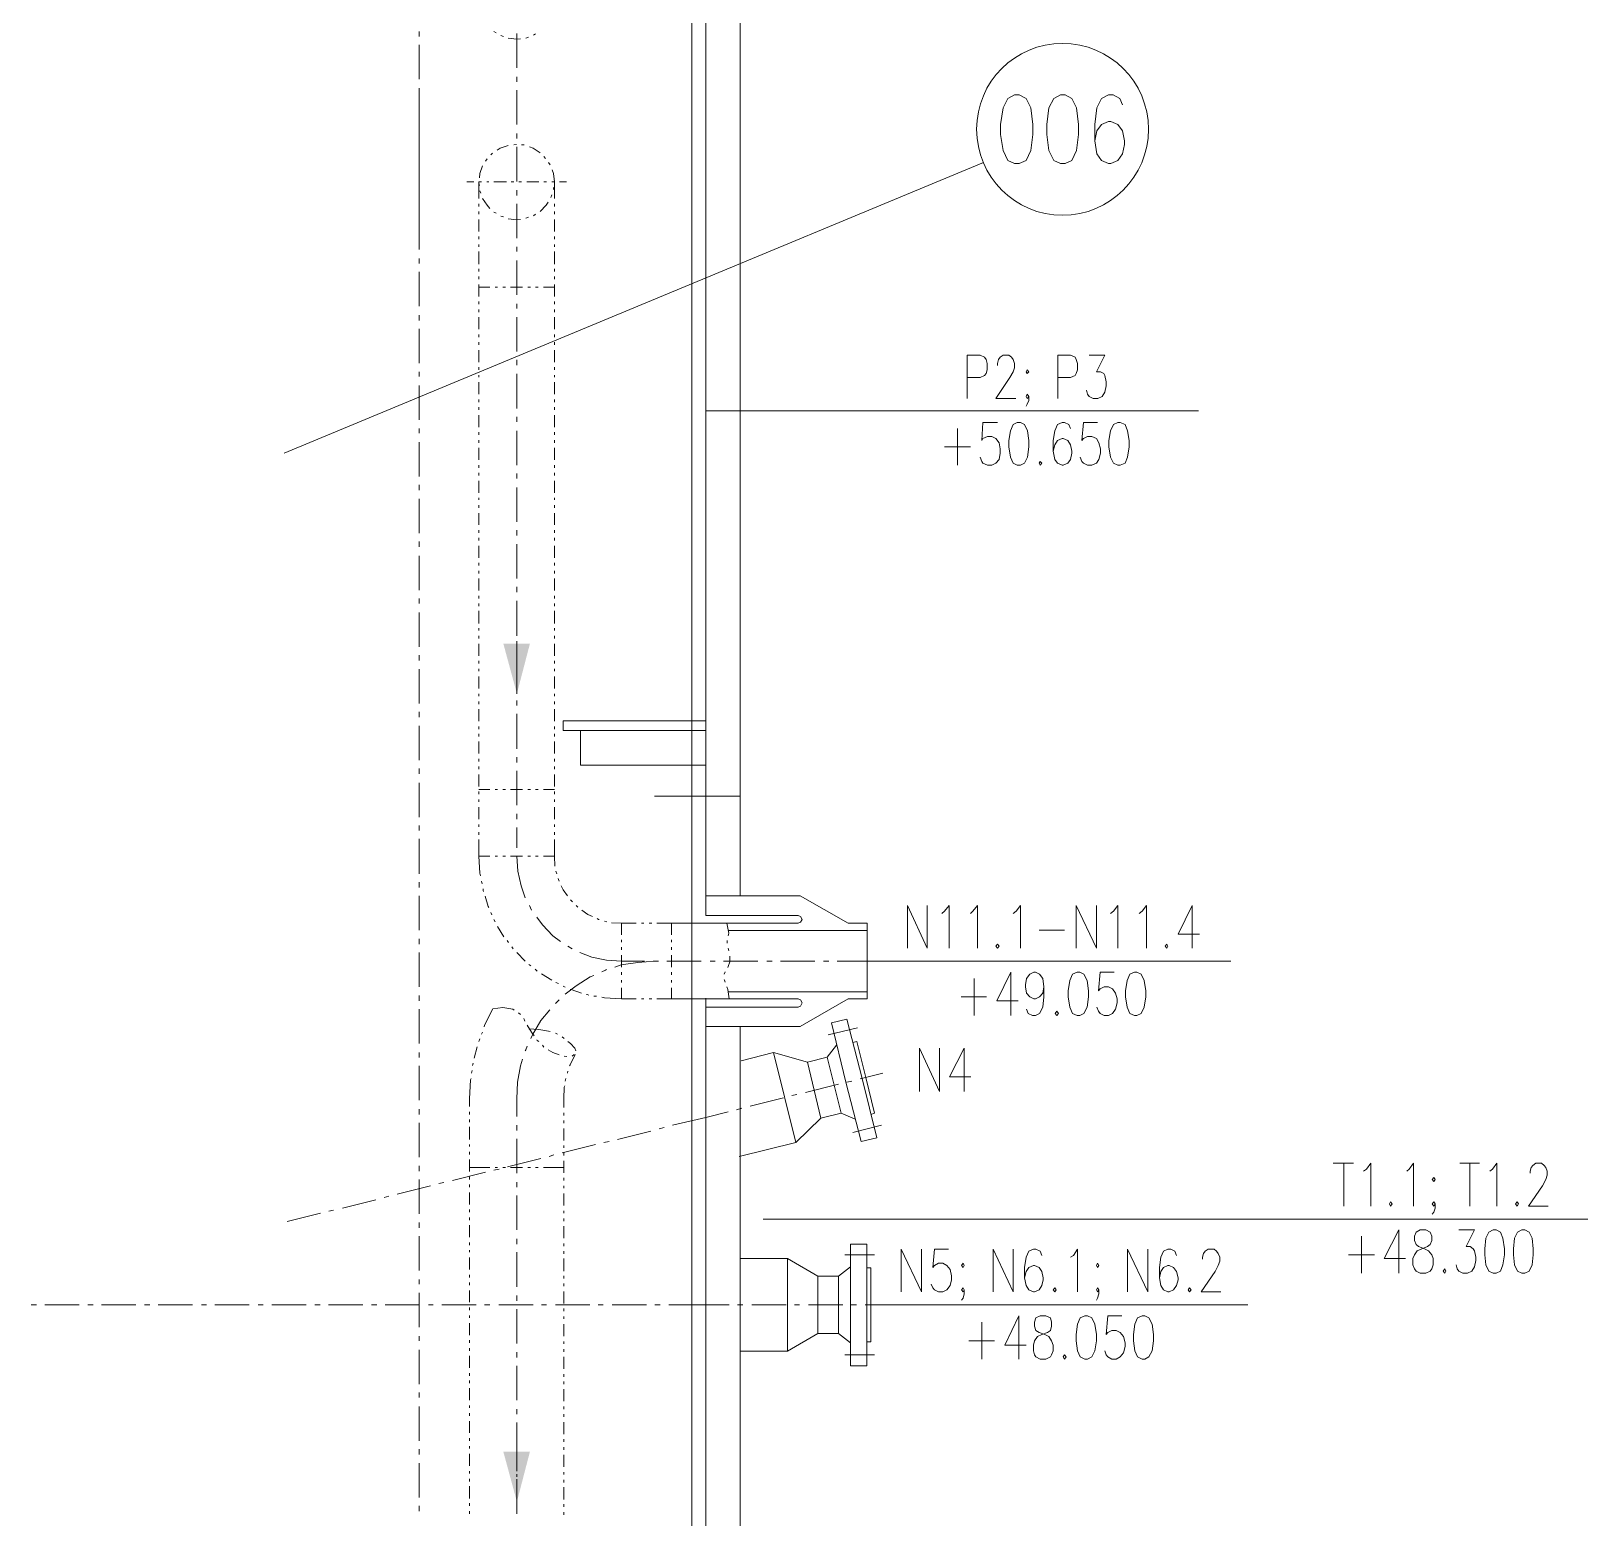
# Model space of a CAD drawing. Header units: millimetres. Extents: x 0 to 588, y 0 to 874.
# Drawn here: x 133.4 to 196.7, y 226 to 286.4 of the extents above; entities that cross this region are included whole.
import ezdxf

# ---------------------------------------------------------------- set-up
doc = ezdxf.new("R2010")
doc.units = ezdxf.units.MM
doc.layers.get('0').update_dxf_attribs({"lineweight": 18})

msp = doc.modelspace()

# ---------------------------------------------------------------- hatches: boundary and pattern name
for points in [[(153.12, 259.503), (152.569, 261.535), (153.649, 261.535)], [(153.12, 226.653), (152.569, 228.685), (153.649, 228.685)]]:
    msp.add_hatch(color=0).paths.add_polyline_path(points, flags=0)

# ---------------------------------------------------------------- linework, layer by layer
at = {"color": 0, "lineweight": 0}
for points in [[(160.232, 197.21), (160.232, 381.106)], [(160.803, 250.486), (160.803, 353.716)], [(162.2, 251.291), (162.2, 353.081)], [(149.14, 286.216), (149.14, 286.427)], [(152.188, 286.427), (152.273, 286.364)], [(152.464, 286.258), (152.569, 286.216)], [(152.76, 286.152), (153.12, 286.11), (153.268, 286.131)], [(153.12, 286.343), (153.12, 284.946)], [(153.48, 286.152), (153.585, 286.195)], [(153.797, 286.279), (153.882, 286.322)], [(149.14, 284.48), (149.14, 285.877)], [(153.12, 284.586), (153.12, 284.374)], [(149.14, 283.909), (149.14, 284.12)], [(149.14, 283.951), (149.14, 278.13)], [(149.14, 282.173), (149.14, 283.57)], [(153.12, 284.036), (153.12, 282.639)], [(177.737, 283.443), (177.631, 283.697), (177.356, 283.845), (177.165, 283.845), (176.89, 283.697), (176.699, 283.316), (176.615, 282.639), (176.615, 281.982), (176.699, 281.453), (176.89, 281.178), (177.165, 281.051), (177.271, 281.051), (177.546, 281.178), (177.737, 281.453), (177.821, 281.834), (177.821, 281.982), (177.737, 282.385), (177.546, 282.639), (177.271, 282.765), (177.165, 282.765), (176.89, 282.639), (176.699, 282.385), (176.615, 281.982)], [(153.12, 282.279), (153.12, 282.067)], [(149.14, 281.601), (149.14, 281.813)], [(152.76, 281.792), (152.442, 281.686), (152.315, 281.601)], [(153.099, 281.834), (152.993, 281.813)], [(153.12, 281.728), (153.12, 280.331)], [(153.416, 281.813), (153.31, 281.813)], [(154.072, 281.495), (153.776, 281.686), (153.628, 281.728)], [(143.658, 269.282), (172.085, 281.093)], [(149.14, 279.866), (149.14, 281.263)], [(151.913, 281.241), (151.85, 281.157)], [(152.125, 281.474), (152.061, 281.411)], [(154.284, 281.263), (154.22, 281.347)], [(154.474, 281.009), (154.411, 281.093)], [(151.723, 280.966), (151.617, 280.649), (151.596, 280.479)], [(154.644, 280.31), (154.601, 280.649), (154.559, 280.797)], [(151.088, 280.31), (151.363, 280.31)], [(151.575, 280.31), (151.68, 280.31)], [(151.575, 280.31), (151.575, 279.633)], [(151.575, 280.268), (151.596, 280.162)], [(151.617, 279.95), (151.659, 279.844)], [(151.892, 280.31), (151.977, 280.31)], [(152.188, 280.31), (152.696, 280.31)], [(152.887, 280.31), (152.993, 280.31)], [(153.12, 279.971), (153.12, 279.76)], [(153.204, 280.31), (153.31, 280.31)], [(153.522, 280.31), (154.009, 280.31)], [(154.22, 280.31), (154.326, 280.31)], [(154.495, 279.675), (154.538, 279.781)], [(154.538, 280.31), (154.644, 280.31)], [(154.601, 279.993), (154.623, 280.099)], [(154.644, 280.31), (154.665, 280.31)], [(154.644, 280.31), (154.644, 279.633)], [(154.855, 280.31), (155.131, 280.31)], [(149.14, 279.294), (149.14, 279.506)], [(151.575, 279.421), (151.575, 279.315)], [(151.575, 279.104), (151.575, 278.998)], [(151.723, 279.633), (151.913, 279.358), (152.019, 279.231)], [(153.12, 279.421), (153.12, 278.024)], [(154.072, 279.104), (154.305, 279.358), (154.39, 279.485)], [(154.644, 279.421), (154.644, 279.315)], [(154.644, 279.104), (154.644, 278.998)], [(149.14, 277.558), (149.14, 278.955)], [(151.575, 278.786), (151.575, 278.299)], [(152.188, 279.082), (152.273, 279.04)], [(152.464, 278.913), (152.569, 278.892)], [(152.76, 278.807), (153.12, 278.765), (153.268, 278.786)], [(153.48, 278.829), (153.585, 278.871)], [(153.797, 278.934), (153.882, 278.998)], [(154.644, 278.786), (154.644, 278.299)], [(151.575, 278.088), (151.575, 277.982)], [(154.644, 278.088), (154.644, 277.982)], [(151.575, 277.77), (151.575, 277.664)], [(151.575, 277.474), (151.575, 276.966)], [(153.12, 277.664), (153.12, 277.474)], [(154.644, 277.77), (154.644, 277.664)], [(154.644, 277.474), (154.644, 276.966)], [(149.14, 276.987), (149.14, 277.199)], [(149.14, 275.251), (149.14, 276.648)], [(151.575, 276.775), (151.575, 276.67)], [(153.12, 277.114), (153.12, 275.717)], [(154.644, 276.775), (154.644, 276.67)], [(151.575, 276.458), (151.575, 276.352)], [(151.575, 276.14), (151.575, 275.654)], [(151.575, 276.034), (152.019, 276.034)], [(152.231, 276.034), (152.337, 276.034)], [(152.548, 276.034), (152.654, 276.034)], [(152.866, 276.034), (153.352, 276.034)], [(153.564, 276.034), (153.67, 276.034)], [(153.882, 276.034), (153.988, 276.034)], [(154.199, 276.034), (154.644, 276.034)], [(154.644, 276.458), (154.644, 276.352)], [(154.644, 276.14), (154.644, 275.654)], [(151.575, 275.442), (151.575, 275.336)], [(153.12, 275.357), (153.12, 275.167)], [(154.644, 275.442), (154.644, 275.336)], [(149.14, 274.68), (149.14, 274.892)], [(151.575, 275.124), (151.575, 275.019)], [(151.575, 274.807), (151.575, 274.32)], [(153.12, 274.807), (153.12, 273.41)], [(154.644, 275.124), (154.644, 275.019)], [(154.644, 274.807), (154.644, 274.32)], [(149.14, 272.944), (149.14, 274.341)], [(151.575, 274.108), (151.575, 274.002)], [(154.644, 274.108), (154.644, 274.002)], [(151.575, 273.791), (151.575, 273.685)], [(151.575, 273.473), (151.575, 272.986)], [(154.644, 273.791), (154.644, 273.685)], [(154.644, 273.473), (154.644, 272.986)], [(151.575, 272.775), (151.575, 272.669)], [(153.12, 273.071), (153.12, 272.86)], [(154.644, 272.775), (154.644, 272.669)], [(171.429, 271.505), (171.429, 273.262), (171.958, 273.262), (172.127, 273.177), (172.191, 273.092), (172.233, 272.923), (172.233, 272.669), (172.191, 272.521), (172.127, 272.436), (171.958, 272.351), (171.429, 272.351)], [(172.656, 272.838), (172.656, 272.923), (172.699, 273.092), (172.762, 273.177), (172.889, 273.262), (173.122, 273.262), (173.228, 273.177), (173.292, 273.092), (173.355, 272.923), (173.355, 272.754), (173.292, 272.584), (173.165, 272.351), (172.593, 271.505), (173.397, 271.505)], [(175.112, 271.505), (175.112, 273.262), (175.62, 273.262), (175.81, 273.177), (175.853, 273.092), (175.916, 272.923), (175.916, 272.669), (175.853, 272.521), (175.81, 272.436), (175.62, 272.351), (175.112, 272.351)], [(176.382, 273.262), (177.017, 273.262), (176.678, 272.584), (176.847, 272.584), (176.975, 272.521), (177.017, 272.436), (177.08, 272.182), (177.08, 272.013), (177.017, 271.759), (176.911, 271.589), (176.742, 271.505), (176.551, 271.505), (176.382, 271.589), (176.318, 271.674), (176.276, 271.844)], [(149.14, 272.394), (149.14, 272.584)], [(151.575, 272.457), (151.575, 272.373)], [(151.575, 272.161), (151.575, 271.674)], [(153.12, 272.5), (153.12, 271.103)], [(154.644, 272.457), (154.644, 272.373)], [(154.644, 272.161), (154.644, 271.674)], [(149.14, 270.637), (149.14, 272.034)], [(173.927, 271.589), (173.863, 271.505), (173.821, 271.589), (173.863, 271.674), (173.927, 271.589), (173.927, 271.42), (173.863, 271.272), (173.821, 271.187)], [(151.575, 271.462), (151.575, 271.357)], [(151.575, 271.145), (151.575, 271.039)], [(154.644, 271.462), (154.644, 271.357)], [(154.644, 271.145), (154.644, 271.039)], [(180.827, 270.997), (160.803, 270.997)], [(149.14, 270.087), (149.14, 270.277)], [(151.575, 270.827), (151.575, 270.341)], [(153.12, 270.764), (153.12, 270.552)], [(154.644, 270.827), (154.644, 270.341)], [(171.027, 270.277), (171.027, 268.796)], [(172.656, 270.531), (172.064, 270.531), (172.022, 269.79), (172.064, 269.875), (172.254, 269.96), (172.424, 269.96), (172.593, 269.875), (172.72, 269.706), (172.762, 269.452), (172.762, 269.282), (172.72, 269.028), (172.593, 268.88), (172.424, 268.796), (172.254, 268.796), (172.064, 268.88), (172.022, 268.944), (171.958, 269.113)], [(175.62, 270.277), (175.556, 270.447), (175.387, 270.531), (175.281, 270.531), (175.091, 270.447), (174.985, 270.192), (174.921, 269.79), (174.921, 269.367), (174.985, 269.028), (175.091, 268.88), (175.281, 268.796), (175.323, 268.796), (175.514, 268.88), (175.62, 269.028), (175.683, 269.282), (175.683, 269.367), (175.62, 269.621), (175.514, 269.79), (175.323, 269.875), (175.281, 269.875), (175.091, 269.79), (174.985, 269.621), (174.921, 269.367)], [(176.72, 270.531), (176.149, 270.531), (176.085, 269.79), (176.149, 269.875), (176.318, 269.96), (176.488, 269.96), (176.678, 269.875), (176.784, 269.706), (176.847, 269.452), (176.847, 269.282), (176.784, 269.028), (176.678, 268.88), (176.488, 268.796), (176.318, 268.796), (176.149, 268.88), (176.085, 268.944), (176.022, 269.113)], [(149.14, 268.33), (149.14, 269.727)], [(151.575, 270.129), (151.575, 270.023)], [(151.575, 269.812), (151.575, 269.706)], [(153.12, 270.192), (153.12, 268.796)], [(154.644, 270.129), (154.644, 270.023)], [(154.644, 269.812), (154.644, 269.706)], [(151.575, 269.494), (151.575, 269.007)], [(154.644, 269.494), (154.644, 269.007)], [(170.498, 269.536), (171.556, 269.536)], [(151.575, 268.796), (151.575, 268.69)], [(151.575, 268.478), (151.575, 268.372)], [(153.12, 268.457), (153.12, 268.245)], [(154.644, 268.796), (154.644, 268.69)], [(154.644, 268.478), (154.644, 268.372)], [(149.14, 267.779), (149.14, 267.991)], [(151.575, 268.161), (151.575, 267.674)], [(153.12, 267.885), (153.12, 266.488)], [(154.644, 268.161), (154.644, 267.674)], [(149.14, 266.023), (149.14, 267.42)], [(151.575, 267.462), (151.575, 267.377)], [(151.575, 267.166), (151.575, 267.06)], [(154.644, 267.462), (154.644, 267.377)], [(154.644, 267.166), (154.644, 267.06)], [(151.575, 266.848), (151.575, 266.361)], [(154.644, 266.848), (154.644, 266.361)], [(151.575, 266.15), (151.575, 266.044)], [(151.575, 265.832), (151.575, 265.726)], [(153.12, 266.15), (153.12, 265.938)], [(154.644, 266.15), (154.644, 266.044)], [(154.644, 265.832), (154.644, 265.726)], [(149.14, 265.472), (149.14, 265.684)], [(151.575, 265.515), (151.575, 265.028)], [(153.12, 265.578), (153.12, 264.181)], [(154.644, 265.515), (154.644, 265.028)], [(149.14, 263.716), (149.14, 265.113)], [(151.575, 264.816), (151.575, 264.71)], [(154.644, 264.816), (154.644, 264.71)], [(151.575, 264.499), (151.575, 264.393)], [(151.575, 264.181), (151.575, 263.694)], [(154.644, 264.499), (154.644, 264.393)], [(154.644, 264.181), (154.644, 263.694)], [(149.14, 263.165), (149.14, 263.377)], [(151.575, 263.483), (151.575, 263.377)], [(153.12, 263.842), (153.12, 263.631)], [(154.644, 263.483), (154.644, 263.377)], [(149.14, 261.408), (149.14, 262.805)], [(151.575, 263.165), (151.575, 263.059)], [(151.575, 262.869), (151.575, 262.361)], [(153.12, 263.271), (153.12, 261.874)], [(153.12, 262.657), (153.12, 262.17)], [(154.644, 263.165), (154.644, 263.059)], [(154.644, 262.869), (154.644, 262.361)], [(151.575, 262.17), (151.575, 262.065)], [(154.644, 262.17), (154.644, 262.065)], [(151.575, 261.853), (151.575, 261.747)], [(151.575, 261.535), (151.575, 261.048)], [(153.12, 261.959), (153.12, 261.853)], [(153.12, 261.641), (153.12, 261.535)], [(153.12, 261.535), (153.12, 261.324)], [(154.644, 261.853), (154.644, 261.747)], [(154.644, 261.535), (154.644, 261.048)], [(149.14, 260.858), (149.14, 261.07)], [(151.575, 260.837), (151.575, 260.731)], [(153.12, 261.324), (153.12, 260.837)], [(153.12, 260.964), (153.12, 259.567)], [(154.644, 260.837), (154.644, 260.731)], [(149.14, 259.101), (149.14, 260.498)], [(151.575, 260.519), (151.575, 260.413)], [(151.575, 260.202), (151.575, 259.715)], [(153.12, 260.625), (153.12, 260.519)], [(153.12, 260.308), (153.12, 260.202)], [(154.644, 260.519), (154.644, 260.413)], [(154.644, 260.202), (154.644, 259.715)], [(151.575, 259.503), (151.575, 259.397)], [(153.12, 259.99), (153.12, 259.503)], [(154.644, 259.503), (154.644, 259.397)], [(151.575, 259.186), (151.575, 259.08)], [(151.575, 258.868), (151.575, 258.382)], [(153.12, 259.228), (153.12, 259.017)], [(154.644, 259.186), (154.644, 259.08)], [(154.644, 258.868), (154.644, 258.382)], [(149.14, 258.551), (149.14, 258.762)], [(153.12, 258.678), (153.12, 257.26)], [(155.004, 258), (155.004, 258.403)], [(155.004, 258.403), (160.803, 258.403)], [(149.14, 256.794), (149.14, 258.191)], [(151.575, 258.17), (151.575, 258.064)], [(151.575, 257.873), (151.575, 257.768)], [(154.644, 258.17), (154.644, 258.064)], [(154.644, 257.873), (154.644, 257.768)], [(160.803, 258), (155.004, 258)], [(155.702, 256.603), (155.702, 258)], [(151.575, 257.556), (151.575, 257.069)], [(154.644, 257.556), (154.644, 257.069)], [(149.14, 256.244), (149.14, 256.455)], [(151.575, 256.858), (151.575, 256.752)], [(151.575, 256.54), (151.575, 256.434)], [(153.12, 256.921), (153.12, 256.709)], [(153.12, 256.371), (153.12, 254.974)], [(154.644, 256.858), (154.644, 256.752)], [(154.644, 256.54), (154.644, 256.434)], [(160.803, 256.603), (155.702, 256.603)], [(149.14, 254.487), (149.14, 255.884)], [(151.575, 256.223), (151.575, 255.736)], [(154.644, 256.223), (154.644, 255.736)], [(151.575, 255.609), (152.019, 255.609)], [(151.575, 255.524), (151.575, 255.418)], [(151.575, 255.207), (151.575, 255.101)], [(152.231, 255.609), (152.337, 255.609)], [(152.548, 255.609), (152.654, 255.609)], [(152.866, 255.609), (153.352, 255.609)], [(153.564, 255.609), (153.67, 255.609)], [(153.882, 255.609), (153.988, 255.609)], [(154.199, 255.609), (154.644, 255.609)], [(154.644, 255.524), (154.644, 255.418)], [(154.644, 255.207), (154.644, 255.101)], [(162.2, 255.333), (158.708, 255.333)], [(151.575, 254.889), (151.575, 254.402)], [(153.12, 254.614), (153.12, 254.402)], [(154.644, 254.889), (154.644, 254.402)], [(149.14, 253.936), (149.14, 254.148)], [(151.575, 254.19), (151.575, 254.085)], [(151.575, 253.873), (151.575, 253.767)], [(153.12, 254.064), (153.12, 253.238)], [(154.644, 254.19), (154.644, 254.085)], [(154.644, 253.873), (154.644, 253.767)], [(149.14, 252.18), (149.14, 253.598)], [(151.575, 253.577), (151.575, 252.899)], [(154.644, 253.577), (154.644, 252.899)], [(151.575, 252.899), (151.617, 252.201), (151.638, 252.095)], [(152.019, 252.899), (151.575, 252.899)], [(152.337, 252.899), (152.231, 252.899)], [(152.654, 252.899), (152.548, 252.899)], [(153.352, 252.899), (152.866, 252.899)], [(153.12, 252.899), (153.162, 252.286), (153.289, 251.693), (153.458, 251.206)], [(153.67, 252.899), (153.564, 252.899)], [(153.988, 252.899), (153.882, 252.899)], [(154.644, 252.899), (154.199, 252.899)], [(154.644, 252.899), (154.665, 252.497)], [(154.707, 252.286), (154.75, 252.18)], [(154.792, 251.989), (154.813, 251.947), (154.834, 251.883)], [(149.14, 251.629), (149.14, 251.841)], [(149.14, 249.894), (149.14, 251.291)], [(151.68, 251.883), (151.702, 251.778)], [(151.744, 251.566), (151.744, 251.502), (151.765, 251.46)], [(151.828, 251.269), (151.956, 250.846), (151.977, 250.804)], [(154.919, 251.693), (155.004, 251.524), (155.173, 251.291)], [(160.803, 251.291), (164.634, 251.291)], [(164.634, 251.291), (166.582, 250.169), (167.365, 250.169), (167.365, 247.1)], [(153.628, 250.888), (153.712, 250.698)], [(155.3, 251.121), (155.385, 251.037)], [(155.533, 250.888), (155.596, 250.825)], [(155.766, 250.698), (155.998, 250.529), (156.189, 250.444)], [(168.995, 249.153), (168.995, 250.888), (169.799, 249.153), (169.799, 250.888)], [(170.392, 250.571), (170.498, 250.656), (170.688, 250.888), (170.688, 249.153)], [(171.556, 250.571), (171.662, 250.656), (171.852, 250.888), (171.852, 249.153)], [(173.292, 250.571), (173.418, 250.656), (173.588, 250.888), (173.588, 249.153)], [(175.853, 249.153), (175.853, 250.888), (176.678, 249.153), (176.678, 250.888)], [(177.25, 250.571), (177.377, 250.656), (177.546, 250.888), (177.546, 249.153)], [(178.414, 250.571), (178.541, 250.656), (178.71, 250.888), (178.71, 249.153)], [(180.573, 250.888), (180.001, 249.724), (180.869, 249.724)], [(180.573, 250.888), (180.573, 249.153)], [(152.061, 250.613), (152.104, 250.507)], [(152.188, 250.317), (152.231, 250.232)], [(152.337, 250.042), (152.59, 249.619)], [(153.924, 250.423), (154.157, 250.105), (154.58, 249.661), (154.898, 249.428)], [(156.379, 250.359), (156.443, 250.317), (156.464, 250.317)], [(156.676, 250.254), (156.781, 250.232)], [(156.972, 250.19), (157.374, 250.169)], [(157.374, 250.169), (157.374, 249.703)], [(157.374, 250.169), (157.967, 250.169)], [(158.179, 250.169), (158.284, 250.169)], [(158.496, 250.169), (158.602, 250.169)], [(158.814, 250.169), (159.406, 250.169)], [(159.406, 250.169), (159.406, 249.703)], [(159.406, 250.169), (164.55, 250.169)], [(164.55, 250.169), (164.655, 250.211), (164.719, 250.317), (164.655, 250.444), (164.55, 250.486), (160.803, 250.486)], [(161.65, 250.169), (161.734, 249.767), (161.713, 249.661)], [(149.14, 249.322), (149.14, 249.534)], [(152.718, 249.47), (152.781, 249.386)], [(157.374, 249.492), (157.374, 249.407)], [(159.406, 249.492), (159.406, 249.407)], [(161.671, 249.47), (161.671, 249.364)], [(161.713, 249.873), (167.365, 249.873)], [(174.35, 249.894), (175.387, 249.894)], [(149.14, 247.587), (149.14, 248.983)], [(152.908, 249.216), (152.971, 249.132)], [(153.12, 248.983), (153.458, 248.624)], [(155.194, 249.238), (155.363, 249.132)], [(155.681, 248.983), (156.168, 248.793), (156.76, 248.666), (157.374, 248.624), (158.305, 248.624)], [(157.374, 249.195), (157.374, 249.089)], [(157.374, 248.878), (157.374, 248.391)], [(159.406, 249.195), (159.406, 249.089)], [(159.406, 248.878), (159.406, 248.391)], [(161.777, 248.835), (161.777, 248.793), (161.777, 248.602), (161.713, 248.412), (161.692, 248.37)], [(161.713, 249.153), (161.734, 249.047)], [(153.607, 248.497), (153.691, 248.433)], [(153.861, 248.306), (153.945, 248.221)], [(154.114, 248.116), (154.538, 247.862)], [(156.76, 248.285), (156.718, 248.264), (156.57, 248.2)], [(158.708, 248.624), (158.03, 248.581), (157.353, 248.476), (157.099, 248.391)], [(157.374, 248.179), (157.374, 248.073)], [(158.665, 248.624), (158.877, 248.624)], [(159.216, 248.624), (160.613, 248.624)], [(159.406, 248.179), (159.406, 248.073)], [(160.972, 248.624), (161.184, 248.624)], [(161.523, 248.624), (162.92, 248.624)], [(161.586, 248.2), (161.544, 248.095)], [(163.28, 248.624), (163.491, 248.624)], [(163.83, 248.624), (165.227, 248.624)], [(165.587, 248.624), (165.798, 248.624)], [(166.137, 248.624), (167.09, 248.624)], [(167.005, 248.624), (182.139, 248.624)], [(173.207, 248.179), (172.635, 247.015), (173.503, 247.015)], [(173.207, 248.179), (173.207, 246.422)], [(174.54, 247.587), (174.498, 247.333), (174.371, 247.184), (174.202, 247.1), (174.138, 247.1), (173.969, 247.184), (173.842, 247.333), (173.799, 247.587), (173.799, 247.671), (173.842, 247.925), (173.969, 248.095), (174.138, 248.179), (174.202, 248.179), (174.371, 248.095), (174.498, 247.925), (174.54, 247.587), (174.54, 247.184), (174.498, 246.761), (174.371, 246.507), (174.202, 246.422), (174.075, 246.422), (173.905, 246.507), (173.842, 246.676)], [(177.398, 248.179), (176.826, 248.179), (176.763, 247.417), (176.826, 247.502), (176.996, 247.587), (177.165, 247.587), (177.334, 247.502), (177.461, 247.333), (177.525, 247.1), (177.525, 246.93), (177.461, 246.676), (177.334, 246.507), (177.165, 246.422), (176.996, 246.422), (176.826, 246.507), (176.763, 246.592), (176.699, 246.761)], [(154.707, 247.756), (154.813, 247.714)], [(155.004, 247.608), (155.088, 247.565)], [(156.252, 248.052), (156.104, 247.989), (155.533, 247.629), (155.088, 247.29)], [(155.279, 247.481), (155.321, 247.481), (155.744, 247.333)], [(157.374, 247.862), (157.374, 247.756)], [(157.374, 247.544), (157.374, 247.1)], [(159.406, 247.862), (159.406, 247.756)], [(159.406, 247.544), (159.406, 247.1)], [(161.544, 247.883), (161.565, 247.862), (161.586, 247.777)], [(161.65, 247.587), (161.692, 247.481), (161.756, 247.1)], [(171.704, 247.925), (171.704, 246.422)], [(149.14, 247.015), (149.14, 247.227)], [(154.834, 247.057), (154.686, 246.909)], [(155.956, 247.269), (155.977, 247.269), (156.041, 247.248)], [(156.252, 247.206), (156.358, 247.206)], [(156.57, 247.163), (156.676, 247.142), (157.374, 247.1)], [(157.374, 247.1), (157.967, 247.1)], [(158.179, 247.1), (158.284, 247.1)], [(158.496, 247.1), (158.602, 247.1)], [(158.814, 247.1), (159.406, 247.1)], [(159.406, 247.1), (164.55, 247.1)], [(160.803, 221.424), (160.803, 247.121)], [(161.713, 247.375), (167.365, 247.375)], [(164.55, 246.761), (164.655, 246.803), (164.719, 246.93), (164.655, 247.057), (164.55, 247.1)], [(164.634, 245.978), (166.582, 247.1), (167.365, 247.1)], [(171.175, 247.184), (172.212, 247.184)], [(149.14, 245.279), (149.14, 246.676)], [(152.146, 246.697), (151.807, 246.02), (151.786, 245.957)], [(152.146, 246.697), (152.548, 246.74), (152.95, 246.676), (153.014, 246.634)], [(153.183, 246.528), (153.268, 246.465)], [(153.395, 246.295), (153.437, 246.19)], [(154.453, 246.655), (154.093, 246.211), (153.755, 245.639), (153.691, 245.491)], [(160.803, 246.761), (164.55, 246.761)], [(167.153, 243.861), (166.539, 246.274), (165.904, 246.126)], [(151.723, 245.745), (151.68, 245.66)], [(153.543, 246.02), (153.712, 245.745), (153.818, 245.597)], [(154.474, 245.766), (154.411, 245.787), (154.009, 245.851), (153.607, 245.872)], [(154.771, 245.66), (154.686, 245.703)], [(160.803, 245.978), (164.634, 245.978)], [(162.2, 221.424), (162.2, 245.978)], [(166.963, 245.914), (165.777, 245.639)], [(166.497, 243.713), (165.904, 246.126)], [(151.511, 245.152), (151.384, 244.687)], [(151.617, 245.47), (151.575, 245.364)], [(153.543, 245.173), (153.48, 245.025), (153.458, 244.983)], [(153.924, 245.428), (153.945, 245.406), (154.009, 245.364)], [(154.157, 245.216), (154.22, 245.131)], [(154.39, 245.025), (154.58, 244.919), (154.834, 244.814)], [(155.046, 245.491), (154.961, 245.554)], [(155.512, 244.983), (155.469, 245.089), (155.3, 245.279), (155.194, 245.364)], [(165.735, 244.729), (166.116, 245.216)], [(166.772, 245.322), (166.941, 245.364)], [(167.301, 243.904), (166.941, 245.364)], [(169.482, 243.332), (169.482, 245.089), (170.307, 243.332), (170.307, 245.089)], [(171.302, 245.089), (170.709, 243.925), (171.577, 243.925)], [(171.302, 245.089), (171.302, 243.332)], [(149.14, 244.708), (149.14, 244.919)], [(149.14, 242.972), (149.14, 244.369)], [(151.342, 244.475), (151.321, 244.39)], [(153.352, 244.644), (153.268, 244.369), (153.141, 243.713), (153.12, 243.036)], [(155.046, 244.771), (155.152, 244.75)], [(155.49, 244.835), (155.279, 244.411), (155.257, 244.369)], [(155.363, 244.771), (155.448, 244.835)], [(165.735, 244.729), (164.931, 244.517), (163.555, 244.919), (162.243, 244.581)], [(164.465, 241.258), (163.555, 244.919)], [(164.931, 244.517), (165.481, 242.252)], [(165.735, 244.729), (166.306, 242.443)], [(151.257, 243.861), (151.236, 243.798), (151.194, 243.036)], [(151.299, 244.179), (151.278, 244.073)], [(155.109, 243.861), (155.088, 243.755)], [(155.194, 244.157), (155.173, 244.073)], [(166.497, 243.713), (167.111, 241.3)], [(166.539, 243.713), (166.73, 243.755)], [(167.069, 243.84), (168, 244.073)], [(167.153, 243.861), (167.746, 241.448), (167.111, 241.3)], [(167.301, 243.904), (167.661, 242.443)], [(151.194, 242.718), (151.194, 243.036)], [(153.12, 242.316), (153.12, 243.036)], [(155.067, 243.565), (155.046, 243.501), (155.025, 243.036)], [(155.025, 242.676), (155.025, 243.036)], [(162.602, 242.739), (163.957, 243.078)], [(164.296, 243.163), (164.507, 243.205)], [(164.846, 243.29), (166.201, 243.628)], [(149.14, 242.401), (149.14, 242.612)], [(151.194, 242.401), (151.194, 242.506)], [(155.025, 242.358), (155.025, 242.464)], [(160.803, 242.274), (161.713, 242.506)], [(162.052, 242.591), (162.264, 242.655)], [(166.306, 242.443), (165.481, 242.252), (164.465, 241.258), (162.158, 240.686)], [(166.306, 242.443), (166.878, 242.21)], [(167.513, 242.401), (167.661, 242.443)], [(149.14, 240.665), (149.14, 242.062)], [(151.194, 242.083), (151.194, 242.189)], [(151.194, 241.385), (151.194, 241.893)], [(153.12, 241.744), (153.12, 241.956)], [(155.025, 242.041), (155.025, 242.147)], [(155.025, 241.342), (155.025, 241.829)], [(158.898, 241.808), (159.11, 241.871)], [(159.448, 241.956), (160.803, 242.274)], [(167.936, 241.956), (166.772, 241.66)], [(151.194, 241.088), (151.194, 241.173)], [(153.12, 240.009), (153.12, 241.406)], [(154.961, 240.834), (156.316, 241.173)], [(155.025, 241.046), (155.025, 241.131)], [(156.655, 241.258), (156.866, 241.3)], [(157.205, 241.385), (158.56, 241.723)], [(151.194, 240.771), (151.194, 240.877)], [(151.194, 240.072), (151.194, 240.559)], [(152.739, 240.263), (154.093, 240.601)], [(154.432, 240.686), (154.623, 240.75)], [(155.025, 240.728), (155.025, 240.834)], [(155.025, 240.03), (155.025, 240.517)], [(149.14, 240.094), (149.14, 240.305)], [(150.495, 239.713), (151.85, 240.051)], [(152.019, 240.242), (151.194, 240.242)], [(152.188, 240.136), (152.4, 240.178)], [(152.337, 240.242), (152.231, 240.242)], [(152.654, 240.242), (152.548, 240.242)], [(153.352, 240.242), (152.866, 240.242)], [(153.67, 240.242), (153.564, 240.242)], [(153.988, 240.242), (153.882, 240.242)], [(155.025, 240.242), (154.199, 240.242)], [(186.309, 240.411), (187.135, 240.411)], [(186.732, 240.411), (186.732, 238.675)], [(187.537, 240.094), (187.664, 240.178), (187.833, 240.411), (187.833, 238.675)], [(189.293, 240.094), (189.399, 240.178), (189.569, 240.411), (189.569, 238.675)], [(191.452, 240.411), (192.257, 240.411)], [(191.855, 240.411), (191.855, 238.675)], [(192.68, 240.094), (192.786, 240.178), (192.955, 240.411), (192.955, 238.675)], [(194.31, 240.009), (194.31, 240.094), (194.352, 240.242), (194.416, 240.326), (194.543, 240.411), (194.776, 240.411), (194.881, 240.326), (194.945, 240.242), (195.008, 240.094), (195.008, 239.924), (194.945, 239.755), (194.818, 239.501), (194.246, 238.675), (195.051, 238.675)], [(148.251, 239.162), (149.606, 239.501)], [(149.14, 238.358), (149.14, 239.755)], [(149.945, 239.585), (150.156, 239.628)], [(151.194, 239.755), (151.194, 239.861)], [(151.194, 239.437), (151.194, 239.543)], [(153.12, 239.437), (153.12, 239.649)], [(155.025, 239.713), (155.025, 239.818)], [(155.025, 239.395), (155.025, 239.501)], [(146.029, 238.591), (147.383, 238.929)], [(147.722, 239.014), (147.913, 239.077)], [(151.194, 238.739), (151.194, 239.226)], [(153.12, 237.702), (153.12, 239.099)], [(155.025, 238.696), (155.025, 239.183)], [(190.458, 238.76), (190.394, 238.675), (190.331, 238.76), (190.394, 238.845), (190.458, 238.76), (190.458, 238.591), (190.394, 238.421), (190.331, 238.337)], [(143.785, 238.04), (145.14, 238.379)], [(145.478, 238.464), (145.669, 238.506)], [(149.14, 237.786), (149.14, 237.998)], [(151.194, 238.421), (151.194, 238.527)], [(151.194, 238.104), (151.194, 238.21)], [(155.025, 238.379), (155.025, 238.485)], [(155.025, 238.061), (155.025, 238.167)], [(196.66, 238.146), (163.131, 238.146)], [(149.14, 236.051), (149.14, 237.448)], [(151.194, 237.405), (151.194, 237.892)], [(153.12, 237.13), (153.12, 237.342)], [(155.025, 237.363), (155.025, 237.85)], [(187.452, 237.448), (187.452, 235.945)], [(188.976, 237.702), (188.383, 236.537), (189.251, 236.537)], [(188.976, 237.702), (188.976, 235.945)], [(191.41, 237.702), (192.045, 237.702), (191.707, 237.024), (191.876, 237.024), (192.003, 236.94), (192.045, 236.855), (192.109, 236.601), (192.109, 236.453), (192.045, 236.199), (191.939, 236.03), (191.77, 235.945), (191.579, 235.945), (191.41, 236.03), (191.347, 236.114), (191.304, 236.284)], [(151.194, 237.088), (151.194, 237.194)], [(151.194, 236.792), (151.194, 236.876)], [(153.12, 235.394), (153.12, 236.792)], [(155.025, 237.046), (155.025, 237.151)], [(155.025, 236.728), (155.025, 236.834)], [(166.688, 234.654), (166.688, 237.13)], [(167.344, 234.654), (167.344, 237.13), (166.688, 237.13)], [(168.741, 235.183), (168.741, 236.918), (169.566, 235.183), (169.566, 236.918)], [(170.667, 236.918), (170.095, 236.918), (170.032, 236.178), (170.095, 236.262), (170.265, 236.347), (170.434, 236.347), (170.603, 236.262), (170.73, 236.093), (170.794, 235.839), (170.794, 235.67), (170.73, 235.437), (170.603, 235.268), (170.434, 235.183), (170.265, 235.183), (170.095, 235.268), (170.032, 235.352), (169.968, 235.5)], [(172.487, 235.183), (172.487, 236.918), (173.292, 235.183), (173.292, 236.918)], [(174.456, 236.665), (174.392, 236.834), (174.223, 236.918), (174.117, 236.918), (173.927, 236.834), (173.821, 236.601), (173.757, 236.178), (173.757, 235.754), (173.821, 235.437), (173.927, 235.268), (174.117, 235.183), (174.159, 235.183), (174.35, 235.268), (174.456, 235.437), (174.519, 235.67), (174.519, 235.754), (174.456, 236.008), (174.35, 236.178), (174.159, 236.262), (174.117, 236.262), (173.927, 236.178), (173.821, 236.008), (173.757, 235.754)], [(175.62, 236.601), (175.747, 236.665), (175.916, 236.918), (175.916, 235.183)], [(177.948, 235.183), (177.948, 236.918), (178.774, 235.183), (178.774, 236.918)], [(179.938, 236.665), (179.874, 236.834), (179.705, 236.918), (179.578, 236.918), (179.409, 236.834), (179.303, 236.601), (179.239, 236.178), (179.239, 235.754), (179.303, 235.437), (179.409, 235.268), (179.578, 235.183), (179.642, 235.183), (179.811, 235.268), (179.938, 235.437), (180.001, 235.67), (180.001, 235.754), (179.938, 236.008), (179.811, 236.178), (179.642, 236.262), (179.578, 236.262), (179.409, 236.178), (179.303, 236.008), (179.239, 235.754)], [(180.996, 236.516), (180.996, 236.601), (181.038, 236.749), (181.102, 236.834), (181.229, 236.918), (181.462, 236.918), (181.568, 236.834), (181.631, 236.749), (181.695, 236.601), (181.695, 236.432), (181.631, 236.262), (181.504, 236.008), (180.933, 235.183), (181.737, 235.183)], [(151.194, 236.093), (151.194, 236.58)], [(155.025, 236.03), (155.025, 236.537)], [(162.2, 232.77), (162.2, 236.537)], [(166.201, 235.818), (165.354, 235.818), (164.126, 236.537), (162.2, 236.537)], [(164.126, 232.77), (164.126, 236.537)], [(166.201, 235.818), (166.688, 236.199)], [(167.661, 236.686), (166.455, 236.686)], [(167.344, 236.156), (167.513, 236.156)], [(167.513, 234.654), (167.513, 236.156)], [(186.923, 236.686), (187.981, 236.686)], [(149.14, 235.5), (149.14, 235.691)], [(151.194, 235.775), (151.194, 235.881)], [(151.194, 235.458), (151.194, 235.564)], [(155.025, 235.733), (155.025, 235.839)], [(155.025, 235.416), (155.025, 235.522)], [(165.354, 235.818), (165.354, 233.489)], [(166.201, 235.818), (166.201, 233.489)], [(149.14, 233.744), (149.14, 235.141)], [(151.194, 234.76), (151.194, 235.246)], [(153.12, 234.823), (153.12, 235.035)], [(155.025, 234.717), (155.025, 235.204)], [(171.302, 235.268), (171.26, 235.183), (171.196, 235.268), (171.26, 235.352), (171.302, 235.268), (171.302, 235.098), (171.26, 234.929), (171.196, 234.844)], [(176.784, 235.268), (176.72, 235.183), (176.678, 235.268), (176.72, 235.352), (176.784, 235.268), (176.784, 235.098), (176.72, 234.929), (176.678, 234.844)], [(133.583, 234.654), (133.371, 234.654)], [(135.319, 234.654), (133.922, 234.654)], [(135.89, 234.654), (135.678, 234.654)], [(137.626, 234.654), (136.229, 234.654)], [(138.197, 234.654), (137.986, 234.654)], [(139.933, 234.654), (138.536, 234.654)], [(140.504, 234.654), (140.293, 234.654)], [(142.24, 234.654), (140.843, 234.654)], [(142.811, 234.654), (142.6, 234.654)], [(144.547, 234.654), (143.15, 234.654)], [(145.119, 234.654), (144.907, 234.654)], [(146.854, 234.654), (145.457, 234.654)], [(147.426, 234.654), (147.214, 234.654)], [(149.161, 234.654), (147.764, 234.654)], [(149.712, 234.654), (149.521, 234.654)], [(151.469, 234.654), (150.072, 234.654)], [(151.194, 234.442), (151.194, 234.548)], [(151.194, 234.125), (151.194, 234.23)], [(152.019, 234.654), (151.807, 234.654)], [(153.776, 234.654), (152.379, 234.654)], [(153.12, 233.087), (153.12, 234.484)], [(154.326, 234.654), (154.114, 234.654)], [(156.083, 234.654), (154.686, 234.654)], [(155.025, 234.4), (155.025, 234.506)], [(155.025, 234.082), (155.025, 234.188)], [(156.633, 234.654), (156.422, 234.654)], [(158.39, 234.654), (156.993, 234.654)], [(158.94, 234.654), (158.729, 234.654)], [(160.803, 234.654), (159.3, 234.654)], [(160.803, 234.654), (161.756, 234.654)], [(162.094, 234.654), (162.306, 234.654)], [(162.666, 234.654), (164.063, 234.654)], [(164.401, 234.654), (164.613, 234.654)], [(164.973, 234.654), (166.37, 234.654)], [(166.688, 234.654), (166.688, 232.177)], [(167.344, 234.654), (167.344, 232.177), (166.688, 232.177)], [(166.709, 234.654), (166.92, 234.654)], [(167.28, 234.654), (168.233, 234.654)], [(167.513, 234.654), (182.838, 234.654)], [(167.513, 234.654), (167.513, 233.151)], [(173.524, 234.209), (172.953, 233.024), (173.821, 233.024)], [(173.524, 234.209), (173.524, 232.452)], [(177.715, 234.209), (177.144, 234.209), (177.08, 233.447), (177.144, 233.532), (177.313, 233.617), (177.482, 233.617), (177.652, 233.532), (177.779, 233.363), (177.842, 233.108), (177.842, 232.96), (177.779, 232.706), (177.652, 232.537), (177.482, 232.452), (177.313, 232.452), (177.144, 232.537), (177.08, 232.622), (177.017, 232.791)], [(151.194, 233.426), (151.194, 233.913)], [(155.025, 233.384), (155.025, 233.87)], [(172.022, 233.955), (172.022, 232.452)], [(149.14, 233.193), (149.14, 233.384)], [(151.194, 233.108), (151.194, 233.214)], [(155.025, 233.066), (155.025, 233.172)], [(166.201, 233.489), (165.354, 233.489), (164.126, 232.77), (162.2, 232.77)], [(166.201, 233.489), (166.688, 233.108)], [(167.344, 233.151), (167.513, 233.151)], [(171.492, 233.193), (172.53, 233.193)], [(149.14, 231.436), (149.14, 232.833)], [(151.194, 232.791), (151.194, 232.897)], [(151.194, 232.093), (151.194, 232.579)], [(153.12, 232.516), (153.12, 232.727)], [(155.025, 232.749), (155.025, 232.855)], [(155.025, 232.05), (155.025, 232.537)], [(167.661, 232.622), (166.455, 232.622)], [(151.194, 231.775), (151.194, 231.881)], [(153.12, 230.78), (153.12, 232.177)], [(155.025, 231.733), (155.025, 231.839)], [(149.14, 230.886), (149.14, 231.098)], [(151.194, 231.479), (151.194, 231.584)], [(151.194, 230.78), (151.194, 231.267)], [(155.025, 231.436), (155.025, 231.542)], [(155.025, 230.738), (155.025, 231.225)], [(149.14, 229.129), (149.14, 230.526)], [(151.194, 230.463), (151.194, 230.569)], [(153.12, 230.209), (153.12, 230.42)], [(155.025, 230.42), (155.025, 230.526)], [(151.194, 230.145), (151.194, 230.251)], [(151.194, 229.447), (151.194, 229.934)], [(153.12, 228.473), (153.12, 229.87)], [(153.12, 229.806), (153.12, 229.298)], [(155.025, 230.103), (155.025, 230.209)], [(155.025, 229.404), (155.025, 229.891)], [(151.194, 229.129), (151.194, 229.235)], [(155.025, 229.087), (155.025, 229.193)], [(149.14, 228.579), (149.14, 228.791)], [(151.194, 228.812), (151.194, 228.917)], [(151.194, 228.113), (151.194, 228.6)], [(153.12, 229.087), (153.12, 229.002)], [(153.12, 228.791), (153.12, 228.685)], [(153.12, 228.473), (153.12, 227.986)], [(155.025, 228.769), (155.025, 228.875)], [(155.025, 228.071), (155.025, 228.558)], [(149.14, 226.822), (149.14, 228.219)], [(151.194, 227.796), (151.194, 227.901)], [(153.12, 227.901), (153.12, 228.113)], [(155.025, 227.753), (155.025, 227.859)], [(151.194, 227.478), (151.194, 227.584)], [(151.194, 226.78), (151.194, 227.288)], [(153.12, 227.774), (153.12, 227.669)], [(153.12, 226.166), (153.12, 227.563)], [(153.12, 227.457), (153.12, 227.351)], [(155.025, 227.436), (155.025, 227.542)], [(155.025, 226.737), (155.025, 227.245)], [(151.194, 226.483), (151.194, 226.589)], [(153.12, 227.139), (153.12, 226.653)], [(149.14, 226.272), (149.14, 226.483)], [(151.194, 226.166), (151.194, 226.272)], [(155.025, 226.441), (155.025, 226.547)], [(155.025, 226.124), (155.025, 226.229)]]:
    msp.add_lwpolyline(points, dxfattribs=at)
for points in [[(173.355, 283.845), (173.08, 283.697), (172.889, 283.316), (172.784, 282.639), (172.784, 282.236), (172.889, 281.58), (173.08, 281.178), (173.355, 281.051), (173.546, 281.051), (173.821, 281.178), (174.011, 281.58), (174.096, 282.236), (174.096, 282.639), (174.011, 283.316), (173.821, 283.697), (173.546, 283.845)], [(175.218, 283.845), (174.942, 283.697), (174.752, 283.316), (174.667, 282.639), (174.667, 282.236), (174.752, 281.58), (174.942, 281.178), (175.218, 281.051), (175.408, 281.051), (175.683, 281.178), (175.874, 281.58), (175.958, 282.236), (175.958, 282.639), (175.874, 283.316), (175.683, 283.697), (175.408, 283.845)], [(173.863, 272.669), (173.821, 272.584), (173.863, 272.521), (173.927, 272.584)], [(173.461, 270.531), (173.292, 270.447), (173.186, 270.192), (173.122, 269.79), (173.122, 269.536), (173.186, 269.113), (173.292, 268.88), (173.461, 268.796), (173.588, 268.796), (173.757, 268.88), (173.884, 269.113), (173.927, 269.536), (173.927, 269.79), (173.884, 270.192), (173.757, 270.447), (173.588, 270.531)], [(177.546, 270.531), (177.377, 270.447), (177.25, 270.192), (177.186, 269.79), (177.186, 269.536), (177.25, 269.113), (177.377, 268.88), (177.546, 268.796), (177.652, 268.796), (177.842, 268.88), (177.948, 269.113), (178.012, 269.536), (178.012, 269.79), (177.948, 270.192), (177.842, 270.447), (177.652, 270.531)], [(174.392, 268.944), (174.35, 268.88), (174.392, 268.796), (174.456, 268.88)], [(172.656, 249.322), (172.593, 249.238), (172.656, 249.153), (172.72, 249.238)], [(179.536, 249.322), (179.472, 249.238), (179.536, 249.153), (179.578, 249.238)], [(175.895, 248.179), (175.704, 248.095), (175.599, 247.84), (175.535, 247.417), (175.535, 247.184), (175.599, 246.761), (175.704, 246.507), (175.895, 246.422), (176.001, 246.422), (176.17, 246.507), (176.297, 246.761), (176.361, 247.184), (176.361, 247.417), (176.297, 247.84), (176.17, 248.095), (176.001, 248.179)], [(178.223, 248.179), (178.033, 248.095), (177.927, 247.84), (177.863, 247.417), (177.863, 247.184), (177.927, 246.761), (178.033, 246.507), (178.223, 246.422), (178.329, 246.422), (178.499, 246.507), (178.625, 246.761), (178.689, 247.184), (178.689, 247.417), (178.625, 247.84), (178.499, 248.095), (178.329, 248.179)], [(175.07, 246.592), (175.006, 246.507), (175.07, 246.422), (175.133, 246.507)], [(190.394, 239.839), (190.331, 239.755), (190.394, 239.67), (190.458, 239.755)], [(188.637, 238.845), (188.595, 238.76), (188.637, 238.675), (188.701, 238.76)], [(193.781, 238.845), (193.717, 238.76), (193.781, 238.675), (193.844, 238.76)], [(189.844, 237.702), (189.674, 237.617), (189.611, 237.448), (189.611, 237.278), (189.674, 237.109), (189.78, 237.024), (190.013, 236.94), (190.183, 236.855), (190.31, 236.686), (190.373, 236.537), (190.373, 236.284), (190.31, 236.114), (190.246, 236.03), (190.077, 235.945), (189.844, 235.945), (189.674, 236.03), (189.611, 236.114), (189.548, 236.284), (189.548, 236.537), (189.611, 236.686), (189.717, 236.855), (189.907, 236.94), (190.14, 237.024), (190.246, 237.109), (190.31, 237.278), (190.31, 237.448), (190.246, 237.617), (190.077, 237.702)], [(192.807, 237.702), (192.638, 237.617), (192.511, 237.363), (192.469, 236.94), (192.469, 236.686), (192.511, 236.284), (192.638, 236.03), (192.807, 235.945), (192.934, 235.945), (193.103, 236.03), (193.209, 236.284), (193.273, 236.686), (193.273, 236.94), (193.209, 237.363), (193.103, 237.617), (192.934, 237.702)], [(193.971, 237.702), (193.802, 237.617), (193.675, 237.363), (193.633, 236.94), (193.633, 236.686), (193.675, 236.284), (193.802, 236.03), (193.971, 235.945), (194.098, 235.945), (194.268, 236.03), (194.395, 236.284), (194.437, 236.686), (194.437, 236.94), (194.395, 237.363), (194.268, 237.617), (194.098, 237.702)], [(171.26, 236.347), (171.196, 236.262), (171.26, 236.178), (171.302, 236.262)], [(176.72, 236.347), (176.678, 236.262), (176.72, 236.178), (176.784, 236.262)], [(190.839, 236.114), (190.775, 236.03), (190.839, 235.945), (190.881, 236.03)], [(174.985, 235.352), (174.921, 235.268), (174.985, 235.183), (175.048, 235.268)], [(180.467, 235.352), (180.404, 235.268), (180.467, 235.183), (180.53, 235.268)], [(174.392, 234.209), (174.223, 234.125), (174.159, 233.955), (174.159, 233.786), (174.223, 233.617), (174.35, 233.532), (174.583, 233.447), (174.752, 233.363), (174.858, 233.193), (174.921, 233.024), (174.921, 232.791), (174.858, 232.622), (174.815, 232.537), (174.625, 232.452), (174.392, 232.452), (174.223, 232.537), (174.159, 232.622), (174.117, 232.791), (174.117, 233.024), (174.159, 233.193), (174.286, 233.363), (174.456, 233.447), (174.689, 233.532), (174.815, 233.617), (174.858, 233.786), (174.858, 233.955), (174.815, 234.125), (174.625, 234.209)], [(176.213, 234.209), (176.022, 234.125), (175.916, 233.87), (175.853, 233.447), (175.853, 233.193), (175.916, 232.791), (176.022, 232.537), (176.213, 232.452), (176.318, 232.452), (176.488, 232.537), (176.615, 232.791), (176.678, 233.193), (176.678, 233.447), (176.615, 233.87), (176.488, 234.125), (176.318, 234.209)], [(178.541, 234.209), (178.35, 234.125), (178.244, 233.87), (178.181, 233.447), (178.181, 233.193), (178.244, 232.791), (178.35, 232.537), (178.541, 232.452), (178.647, 232.452), (178.816, 232.537), (178.943, 232.791), (179.006, 233.193), (179.006, 233.447), (178.943, 233.87), (178.816, 234.125), (178.647, 234.209)], [(175.387, 232.622), (175.323, 232.537), (175.387, 232.452), (175.451, 232.537)]]:
    msp.add_lwpolyline(points, close=True, dxfattribs=at)
msp.add_circle((175.302, 282.448), 3.493, dxfattribs=at)

doc.saveas('drawing.dxf')
